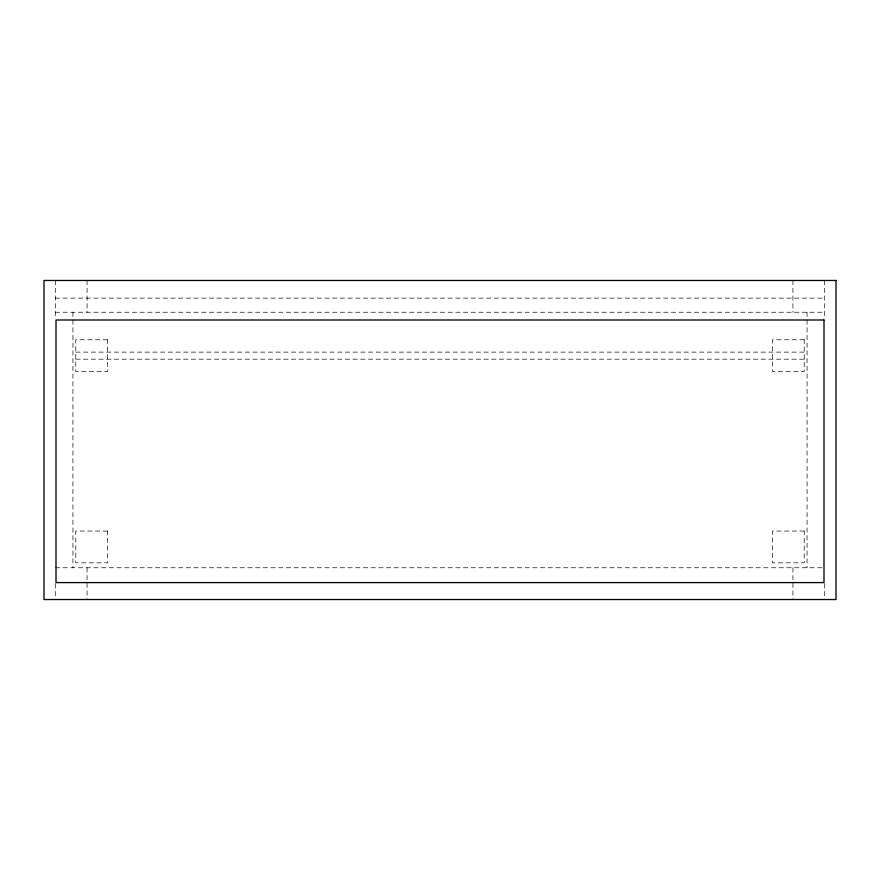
<?xml version="1.0" encoding="UTF-8"?>
<svg xmlns="http://www.w3.org/2000/svg" width="880" height="880" viewBox="0 0 880 880"><rect width="100%" height="100%" fill="white"/><g stroke="black" fill="none" stroke-linecap="round" stroke-linejoin="round"><path stroke-width="0.66" stroke-dasharray="4.4 3.3" d="M55.297 298.122L824.703 298.122M55.297 312.235L824.703 312.235M75.768 352.121L804.232 352.121M75.768 359.172L804.232 359.172M55.297 567.765L823.383 567.765M824.703 280.467L824.703 317.438M824.703 583.649L824.703 599.533M807.059 312.235L807.059 567.765M792.946 280.467L792.946 312.235M792.946 567.765L792.946 599.533M87.054 280.467L87.054 312.235M87.054 567.765L87.054 599.533M72.941 312.235L72.941 567.765M55.297 280.467L55.297 317.438M55.297 583.649L55.297 598.202M107.525 339.768L75.768 339.768L75.768 371.525L107.525 371.525L107.525 339.768M804.232 339.768L772.475 339.768L772.475 371.525L804.232 371.525L804.232 339.768M107.525 531.058L75.768 531.058L75.768 562.826L107.525 562.826L107.525 531.058M804.232 531.058L772.475 531.058L772.475 562.826L804.232 562.826L804.232 531.058"/><path stroke-width="1.32" d="M836 280.467L44 280.467L44 599.533L836 599.533L836 280.467M823.999 320.001L56.001 320.001L56.001 582.593L823.999 582.593L823.999 320.001"/></g></svg>
